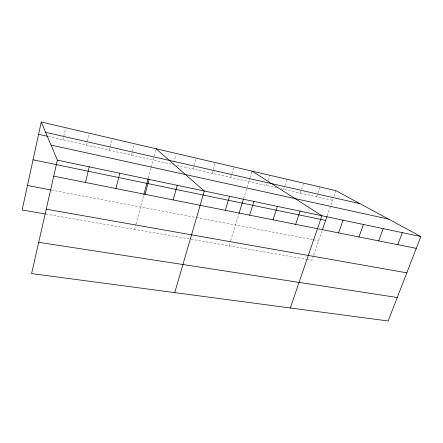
<?xml version="1.0" encoding="UTF-8"?>
<svg xmlns="http://www.w3.org/2000/svg" width="443" height="443" viewBox="0 0 443 443"><rect width="100%" height="100%" fill="white"/><g stroke="black" fill="none" stroke-linecap="round" stroke-linejoin="round"><path stroke-width="0.33" stroke-dasharray="2.21 1.66" d="M62.939 139.783L65.691 127.706M86.523 145.077L87.304 141.782M87.465 141.123L89.342 133.216M109.382 150.21L112.262 138.559M131.543 155.188L134.484 143.737M134.561 229.441L135.791 224.811M135.968 224.152L143.67 195.225M148.244 178.031L150.908 168.024M151.085 167.354L153.92 156.706M154.098 156.041L156.041 148.759M173.839 162.614L175.987 154.795M192.987 168.988L196.077 158.09M212.131 173.285L213.05 170.129M213.233 169.497L215.259 162.559M230.748 177.466L233.915 166.906M229.064 245.81L230.471 241.252M230.67 240.604L238.827 214.102M243.617 198.547L249.858 178.285M250.057 177.632L252.056 171.131M266.481 185.49L267.09 183.574M268.098 180.367L269.715 175.245M283.647 189.344L284.666 186.193M284.871 185.562L286.909 179.254M300.36 193.098L301.39 189.992M301.594 189.371L303.649 183.153M316.645 196.758L319.957 186.952M313.445 255.628L311.883 260.163L306.639 259.255M313.672 254.985L322.072 230.615M327.161 215.868L332.964 199.034M333.856 196.454L335.855 190.656M46.022 214.096L305.986 259.138M51.493 190.075L195.673 217.424M196.354 217.557L312.664 239.619M313.317 239.746L318.578 240.743M48.464 136.533L173.302 164.569M176.585 165.305L277.047 187.865M281.006 188.751L332.521 200.319"/><path stroke-width="0.66" d="M41.265 122.013L57.385 160.122L31.597 273.591L388.157 320.987L420.85 236.551L335.855 190.656L41.265 122.013L22.15 209.965L45.341 213.98M85.471 182.472L89.242 166.823M115.9 188.53L119.787 173.246M143.842 194.566L148.067 178.695M145.105 194.35L149.092 179.409M173.158 199.937L177.233 185.324M174.747 292.618L204.284 191.016L156.041 148.759M225.326 210.331L229.552 196.327M239.026 213.46L243.417 199.2M249.614 215.165L253.9 201.449M273.038 219.833L277.379 206.383M295.642 224.335L300.033 211.145M290.298 307.979L321.906 215.747L252.056 171.131M322.294 229.978L326.934 216.516M338.563 232.885L343.037 220.188M358.957 236.95L363.459 224.485M378.687 240.876L383.217 228.638M397.786 244.68L402.338 232.658M38.707 242.31L397.244 297.519M46.233 209.19L406.801 272.833M27.466 185.512L50.823 189.947M53.741 176.148L416.276 248.362M33.053 159.801L325.594 220.404M57.385 160.122L420.85 236.551M51.017 145.071L388.511 219.091M38.591 134.318L47.805 136.383M45.635 132.341L359.921 203.653"/></g></svg>
